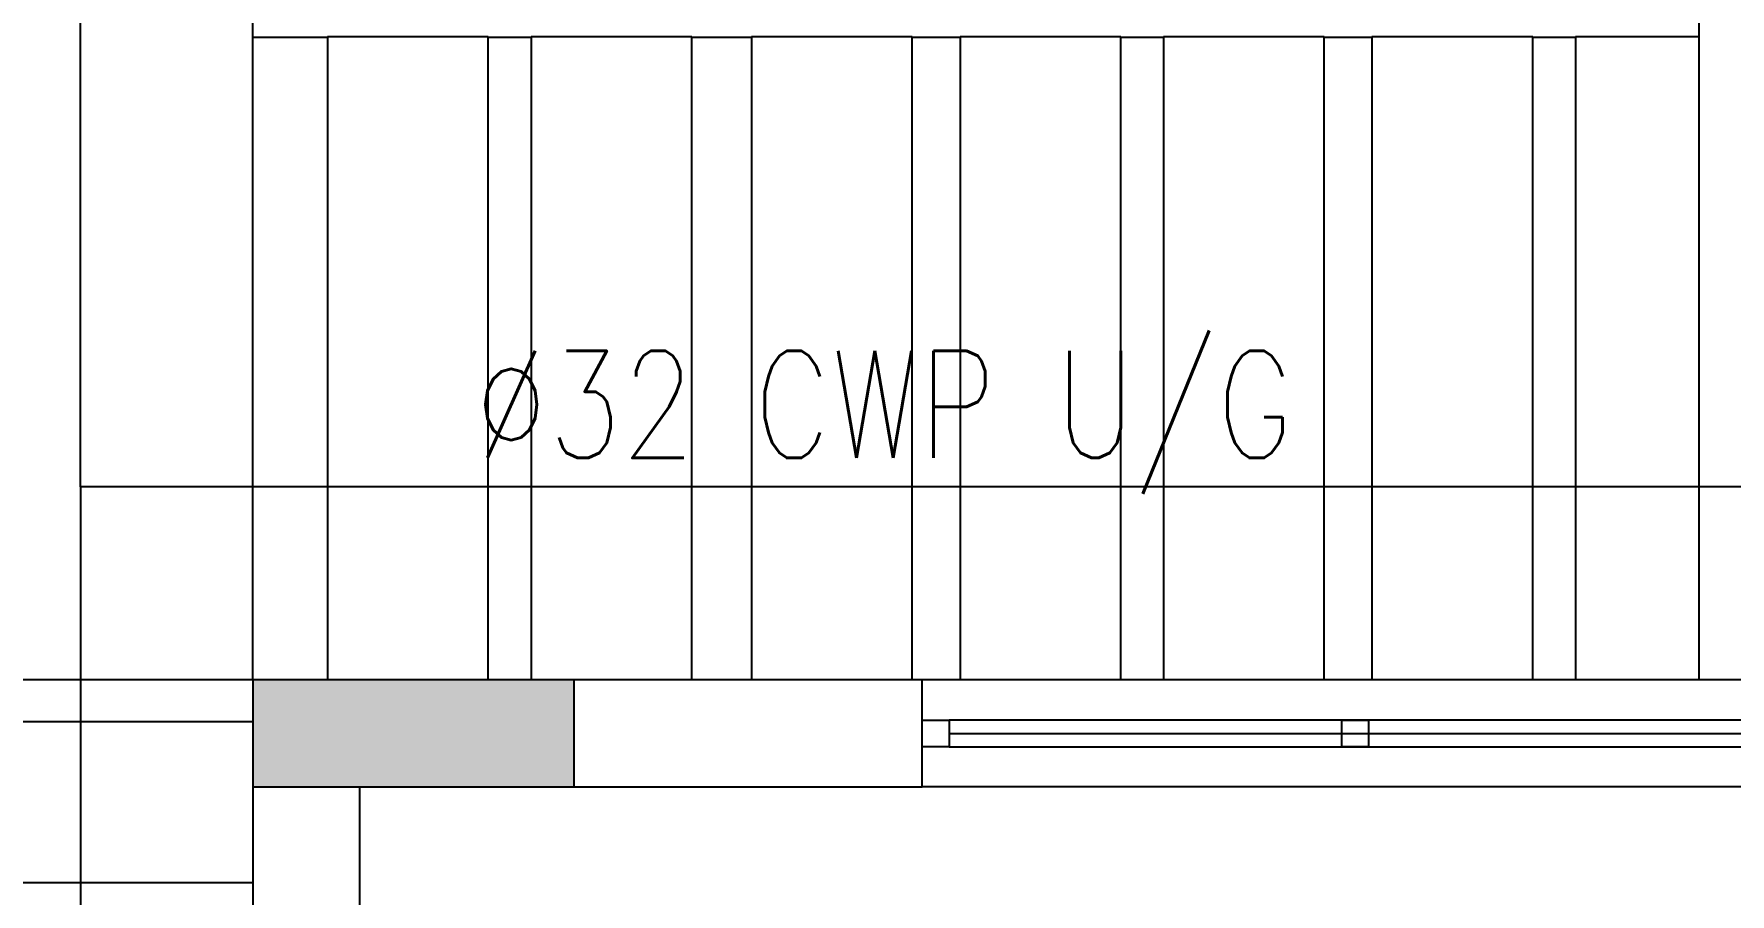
# Model space of a CAD drawing. Header units: metres. Extents: x -658 to -58, y -713 to -118.
# Drawn here: x -228.414 to -225.247, y -140.351 to -138.745 of the extents above; entities that cross this region are included whole.
import ezdxf
from ezdxf.enums import TextEntityAlignment as Align

# ---------------------------------------------------------------- set-up
doc = ezdxf.new("R2010")
doc.units = ezdxf.units.M
doc.header["$LTSCALE"] = 100
for name, color, linetype in [('cw', 4, 'Continuous'), ('plan', 8, 'Continuous'), ('WATER TEXT', 3, 'Continuous')]:
    doc.layers.add(name, color=color, linetype=linetype)
doc.styles.add('TIMES', font='simplex.shx', dxfattribs={"width": 0.8, "height": 0.4})

# ---------------------------------------------------------------- blocks, each defined once
blk = doc.blocks.new('*U112')
blk.add_line((2.35, 0), (0.05, 0))
for points in [[(0.05, 0.025), (0, 0.025), (0, -0.025), (0.05, -0.025)], [(2.35, -0.025), (2.35, 0.025), (0.05, 0.025), (0.05, -0.025)], [(2.35, 0.025), (2.4, 0.025), (2.4, -0.025), (2.35, -0.025)]]:
    blk.add_lwpolyline(points, close=True)
blk = doc.blocks.new('GREGRERGREGRE')
h = blk.add_hatch(color=256)
h.dxf.hatch_style = 1
h.paths.add_polyline_path([(-227.4055, -140.1512), (-227.4055, -139.9512), (-228.0055, -139.9512), (-228.0055, -140.1512)])
blk.add_lwpolyline([(-227.4055, -140.1512), (-227.4055, -139.9512), (-228.0055, -139.9512), (-228.0055, -140.1512)], close=True)
blk = doc.blocks.new('A$Cc2be8e3e')
at = {"layer": 'plan'}
for p, q in [((-37.1035, 14.7095), (-37.1035, 8.5095)), ((-39.8033, 8.531), (-39.8033, 9.731)), ((-39.8033, 9.7095), (-39.6636, 9.7095)), ((-39.3638, 9.7102), (-39.6638, 9.7102)), ((-39.6638, 9.7102), (-39.6638, 8.5102)), ((-39.3638, 8.5102), (-39.3638, 9.7102)), ((-39.3638, 9.7095), (-39.2836, 9.7095)), ((-38.9838, 9.7102), (-39.2838, 9.7102)), ((-39.2838, 9.7102), (-39.2838, 8.5102)), ((-38.9838, 8.5102), (-38.9838, 9.7102)), ((-38.9838, 9.7095), (-38.872, 9.7095)), ((-38.5721, 9.7102), (-38.8721, 9.7102)), ((-38.8721, 9.7102), (-38.8721, 8.5102)), ((-38.5721, 8.5102), (-38.5721, 9.7102)), ((-38.5721, 9.7095), (-38.4828, 9.7095)), ((-38.183, 9.7102), (-38.483, 9.7102)), ((-38.483, 9.7102), (-38.483, 8.5102)), ((-38.183, 8.5102), (-38.183, 9.7102)), ((-38.183, 9.7095), (-38.1028, 9.7095)), ((-37.803, 9.7102), (-38.103, 9.7102)), ((-38.103, 9.7102), (-38.103, 8.5102)), ((-37.803, 8.5102), (-37.803, 9.7102)), ((-37.803, 9.7095), (-37.7136, 9.7095)), ((-37.4138, 9.7102), (-37.7138, 9.7102)), ((-37.7138, 9.7102), (-37.7138, 8.5102)), ((-37.4138, 8.5102), (-37.4138, 9.7102)), ((-37.4138, 9.7095), (-37.3336, 9.7095)), ((-37.1035, 9.7102), (-37.3338, 9.7102)), ((-37.3338, 9.7102), (-37.3338, 8.5102)), ((-39.8035, 8.5095), (-41.6028, 8.5095)), ((-38.5535, 8.5095), (-39.8035, 8.5095)), ((-39.8035, 8.5095), (-39.8035, 7.2595)), ((-39.6638, 8.5102), (-39.3638, 8.5102)), ((-39.2838, 8.5102), (-38.9838, 8.5102)), ((-38.8721, 8.5102), (-38.5721, 8.5102)), ((-38.5535, 8.3095), (-38.5535, 8.5095)), ((-36.1535, 8.5095), (-38.5535, 8.5095)), ((-38.483, 8.5102), (-38.183, 8.5102)), ((-38.103, 8.5102), (-37.803, 8.5102)), ((-37.7138, 8.5102), (-37.4138, 8.5102)), ((-37.3338, 8.5102), (-37.1035, 8.5102)), ((-39.8035, 8.431), (-41.0033, 8.431)), ((-39.6035, 8.3095), (-38.5535, 8.3095)), ((-39.6035, 7.2595), (-39.6035, 8.3095)), ((-36.1535, 8.3095), (-38.5535, 8.3095)), ((-41.0033, 8.131), (-39.8035, 8.131))]:
    blk.add_line(p, q, dxfattribs=at)
blk.add_lwpolyline([(-39.8035, 8.5095), (-39.8035, 10.3095), (-35.2035, 10.3095), (-35.2035, 14.7095)], dxfattribs=at)
blk.add_lwpolyline([(-37.7202, 8.3845), (-37.7702, 8.3845), (-37.7702, 8.4345), (-37.7202, 8.4345)], close=True, dxfattribs=at)
blk.add_blockref('GREGRERGREGRE', (188.202, 148.4607), dxfattribs=at)
at = {"layer": 'plan', "rotation": 179.9999999999999}
blk.add_blockref('*U112', (-36.1535, 8.4095), dxfattribs=at)

msp = doc.modelspace()

# ---------------------------------------------------------------- linework, layer by layer
at = {"layer": 'cw'}
for p, q in [((-228.3272, -139.5904), (-228.3272, -133.0648)), ((-222.8376, -139.5904), (-228.3272, -139.5904)), ((-228.3272, -139.5904), (-228.3272, -145.2379))]:
    msp.add_line(p, q, dxfattribs=at)

# ---------------------------------------------------------------- block references
at = {"layer": 'plan'}
msp.add_blockref('A$Cc2be8e3e', (-188.202, -148.4607), dxfattribs=at)

# ---------------------------------------------------------------- texts
at = {"layer": 'WATER TEXT', "color": 3, "style": 'TIMES', "width": 0.8}
msp.add_text('∅32 CWP U/G', height=0.2, dxfattribs=at).set_placement((-226.8269, -139.4368), align=Align.MIDDLE_CENTER)

doc.saveas('drawing.dxf')
